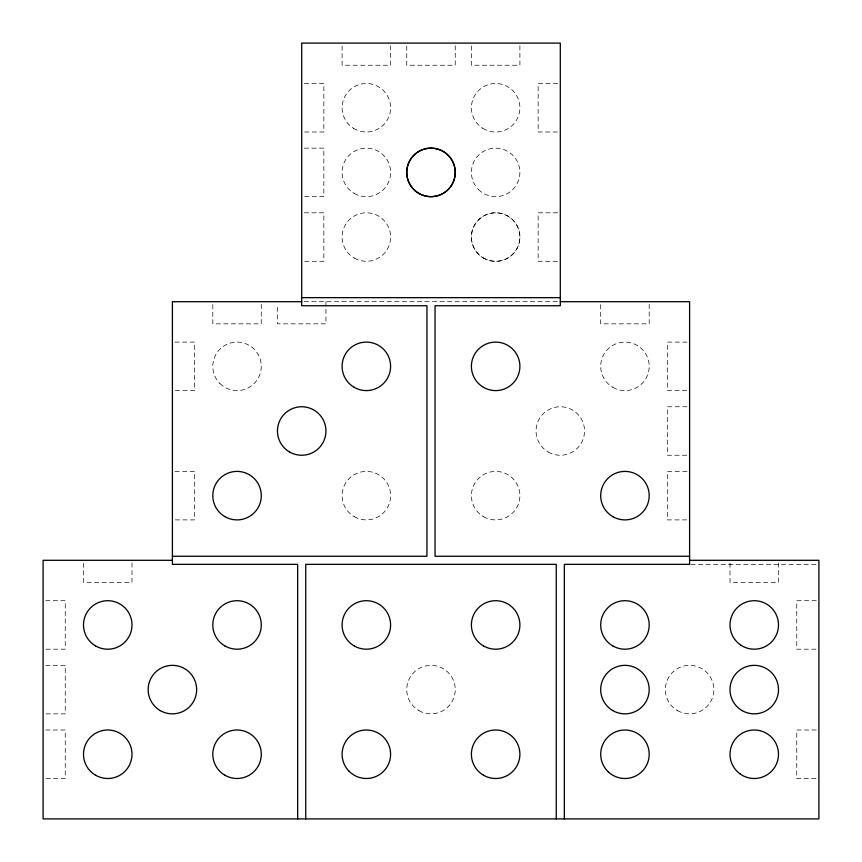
<?xml version="1.0" encoding="UTF-8"?>
<svg xmlns="http://www.w3.org/2000/svg" width="862" height="862" viewBox="0 0 862 862"><rect width="100%" height="100%" fill="white"/><g stroke="black" fill="none" stroke-linecap="round" stroke-linejoin="round"><path stroke-width="0.65" stroke-dasharray="4.31 3.23" d="M304.308 83.506L323.843 83.506L323.843 131.994L304.308 131.994M557.692 83.506L538.157 83.506L538.157 131.994L557.692 131.994M304.308 148.156L323.843 148.156L323.843 196.644L304.308 196.644M304.308 212.806L323.843 212.806L323.843 261.294L304.308 261.294M557.692 212.806L538.157 212.806L538.157 261.294L557.692 261.294M304.211 301.7L558.964 301.7M175.008 342.106L194.543 342.106L194.543 390.594L175.008 390.594M686.992 342.106L667.457 342.106L667.457 390.594L686.992 390.594M686.992 406.756L667.457 406.756L667.457 455.244L686.992 455.244M175.008 471.406L194.543 471.406L194.543 519.894L175.008 519.894M686.992 471.406L667.457 471.406L667.457 519.894L686.992 519.894M690.936 564.341L816.239 564.341M45.708 600.706L65.243 600.706L65.243 649.194L45.708 649.194M816.292 600.706L796.757 600.706L796.757 649.194L816.292 649.194M45.708 665.356L65.243 665.356L65.243 713.844L45.708 713.844M45.708 730.006L65.243 730.006L65.243 778.494L45.708 778.494M816.292 730.006L796.757 730.006L796.757 778.494L816.292 778.494M778.494 562.908L778.494 582.443L730.006 582.443L730.006 562.908M649.183 304.308L649.194 323.843L600.706 323.843L600.706 304.308M519.894 45.708L519.894 65.243L471.406 65.243L471.406 45.708M455.244 45.708L455.244 65.243L406.756 65.243L406.756 45.708M390.594 45.708L390.594 65.243L342.106 65.243L342.106 45.708M325.944 301.7L325.944 323.843L277.456 323.843L277.456 304.308M261.294 304.308L261.261 323.843L212.806 323.843L212.806 304.308M131.994 562.908L131.994 582.443L83.506 582.443L83.506 562.908M418.878 710.6A24.244 24.244 0 0 0 455.244 689.6A24.244 24.244 0 0 0 418.878 668.6A24.244 24.244 0 0 0 418.878 710.6M677.478 710.6A24.244 24.244 0 0 0 713.844 689.6A24.244 24.244 0 0 0 677.478 668.6A24.244 24.244 0 0 0 677.478 710.6M219.907 383.493A24.244 24.244 0 0 0 260.464 372.621A24.244 24.244 0 0 0 230.779 342.936A24.244 24.244 0 0 0 219.907 383.493M612.828 387.35A24.244 24.244 0 0 0 649.194 366.35A24.244 24.244 0 0 0 612.828 345.35A24.244 24.244 0 0 0 612.828 387.35M548.178 452A24.244 24.244 0 0 0 584.544 431A24.244 24.244 0 0 0 548.178 410A24.244 24.244 0 0 0 548.178 452M483.528 516.65A24.244 24.244 0 0 0 519.894 495.65A24.244 24.244 0 0 0 483.528 474.65A24.244 24.244 0 0 0 483.528 516.65M354.174 516.618A24.244 24.244 0 0 0 390.594 495.715A24.244 24.244 0 0 0 354.282 474.617A24.244 24.244 0 0 0 354.174 516.618M354.228 193.4A24.244 24.244 0 0 0 390.594 172.4A24.244 24.244 0 0 0 354.228 151.4A24.244 24.244 0 0 0 354.228 193.4M353.517 128.319A24.244 24.244 0 0 0 390.583 108.58A24.244 24.244 0 0 0 354.95 86.351A24.244 24.244 0 0 0 353.517 128.319M354.228 258.05A24.244 24.244 0 0 0 390.594 237.05A24.244 24.244 0 0 0 354.228 216.05A24.244 24.244 0 0 0 354.228 258.05M483.528 258.05A24.244 24.244 0 0 0 519.894 237.05A24.244 24.244 0 0 0 483.528 216.05A24.244 24.244 0 0 0 483.528 258.05A24.244 24.244 0 0 0 519.894 237.05A24.244 24.244 0 0 0 483.528 216.05A24.244 24.244 0 0 0 483.528 258.05M482.817 128.319A24.244 24.244 0 0 0 519.883 108.58A24.244 24.244 0 0 0 484.25 86.351A24.244 24.244 0 0 0 482.817 128.319M478.507 189.543A24.244 24.244 0 0 0 519.064 178.671A24.244 24.244 0 0 0 489.379 148.986A24.244 24.244 0 0 0 478.507 189.543"/><path stroke-width="1.29" d="M301.7 297.659L560.3 297.659M301.7 301.7L172.4 301.7L172.4 564.341L297.659 564.341L297.659 818.9M560.3 301.7L689.6 301.7L689.6 564.341L564.341 564.341L564.341 818.9M172.4 556.259L426.959 556.259L426.959 305.741L301.7 305.741L301.7 43.1L560.3 43.1L560.3 305.741L435.041 305.741L435.041 556.259L689.6 556.259M172.4 560.3L43.1 560.3L43.1 818.9L818.9 818.9L818.9 560.3L689.6 560.3M556.259 818.9L556.259 564.341L305.741 564.341L305.741 818.9M224.928 645.95A24.244 24.244 0 0 0 261.294 624.95A24.244 24.244 0 0 0 224.928 603.95A24.244 24.244 0 0 0 224.928 645.95M160.278 710.6A24.244 24.244 0 0 0 196.644 689.6A24.244 24.244 0 0 0 160.278 668.6A24.244 24.244 0 0 0 160.278 710.6M95.628 645.95A24.244 24.244 0 0 0 131.994 624.95A24.244 24.244 0 0 0 95.628 603.95A24.244 24.244 0 0 0 95.628 645.95M95.628 775.25A24.244 24.244 0 0 0 131.994 754.25A24.244 24.244 0 0 0 95.628 733.25A24.244 24.244 0 0 0 95.628 775.25M224.928 775.25A24.244 24.244 0 0 0 261.294 754.25A24.244 24.244 0 0 0 224.928 733.25A24.244 24.244 0 0 0 224.928 775.25M354.228 645.95A24.244 24.244 0 0 0 390.594 624.95A24.244 24.244 0 0 0 354.228 603.95A24.244 24.244 0 0 0 354.228 645.95M349.25 771.436A24.244 24.244 0 0 0 389.786 760.456A24.244 24.244 0 0 0 360.014 730.847A24.244 24.244 0 0 0 349.25 771.436M483.528 775.25A24.244 24.244 0 0 0 519.894 754.25A24.244 24.244 0 0 0 483.528 733.25A24.244 24.244 0 0 0 483.528 775.25M483.528 645.95A24.244 24.244 0 0 0 519.894 624.95A24.244 24.244 0 0 0 483.528 603.95A24.244 24.244 0 0 0 483.528 645.95M742.128 710.6A24.244 24.244 0 0 0 778.494 689.6A24.244 24.244 0 0 0 742.128 668.6A24.244 24.244 0 0 0 742.128 710.6M740.404 774.151A24.244 24.244 0 0 0 778.408 756.297A24.244 24.244 0 0 0 743.938 732.312A24.244 24.244 0 0 0 740.404 774.151M608.4 771.964A24.244 24.244 0 0 0 648.569 759.724A24.244 24.244 0 0 0 617.882 731.062A24.244 24.244 0 0 0 608.4 771.964M612.828 710.6A24.244 24.244 0 0 0 649.194 689.6A24.244 24.244 0 0 0 612.828 668.6A24.244 24.244 0 0 0 612.828 710.6M612.828 645.95A24.244 24.244 0 0 0 649.194 624.95A24.244 24.244 0 0 0 612.828 603.95A24.244 24.244 0 0 0 612.828 645.95M741.061 645.293A24.244 24.244 0 0 0 778.461 626.2A24.244 24.244 0 0 0 743.227 603.357A24.244 24.244 0 0 0 741.061 645.293M354.228 387.35A24.244 24.244 0 0 0 390.594 366.35A24.244 24.244 0 0 0 354.228 345.35A24.244 24.244 0 0 0 354.228 387.35M289.578 452A24.244 24.244 0 0 0 325.944 431A24.244 24.244 0 0 0 289.578 410A24.244 24.244 0 0 0 289.578 452M224.928 516.65A24.244 24.244 0 0 0 261.294 495.65A24.244 24.244 0 0 0 224.928 474.65A24.244 24.244 0 0 0 224.928 516.65M483.528 387.35A24.244 24.244 0 0 0 519.894 366.35A24.244 24.244 0 0 0 483.528 345.35A24.244 24.244 0 0 0 483.528 387.35M612.828 516.65A24.244 24.244 0 0 0 649.194 495.65A24.244 24.244 0 0 0 612.828 474.65A24.244 24.244 0 0 0 612.828 516.65M418.878 193.4A24.244 24.244 0 0 0 455.244 172.4A24.244 24.244 0 0 0 418.878 151.4A24.244 24.244 0 0 0 418.878 193.4A24.244 24.244 0 0 0 455.244 172.4A24.244 24.244 0 0 0 418.878 151.4A24.244 24.244 0 0 0 418.878 193.4"/></g></svg>
